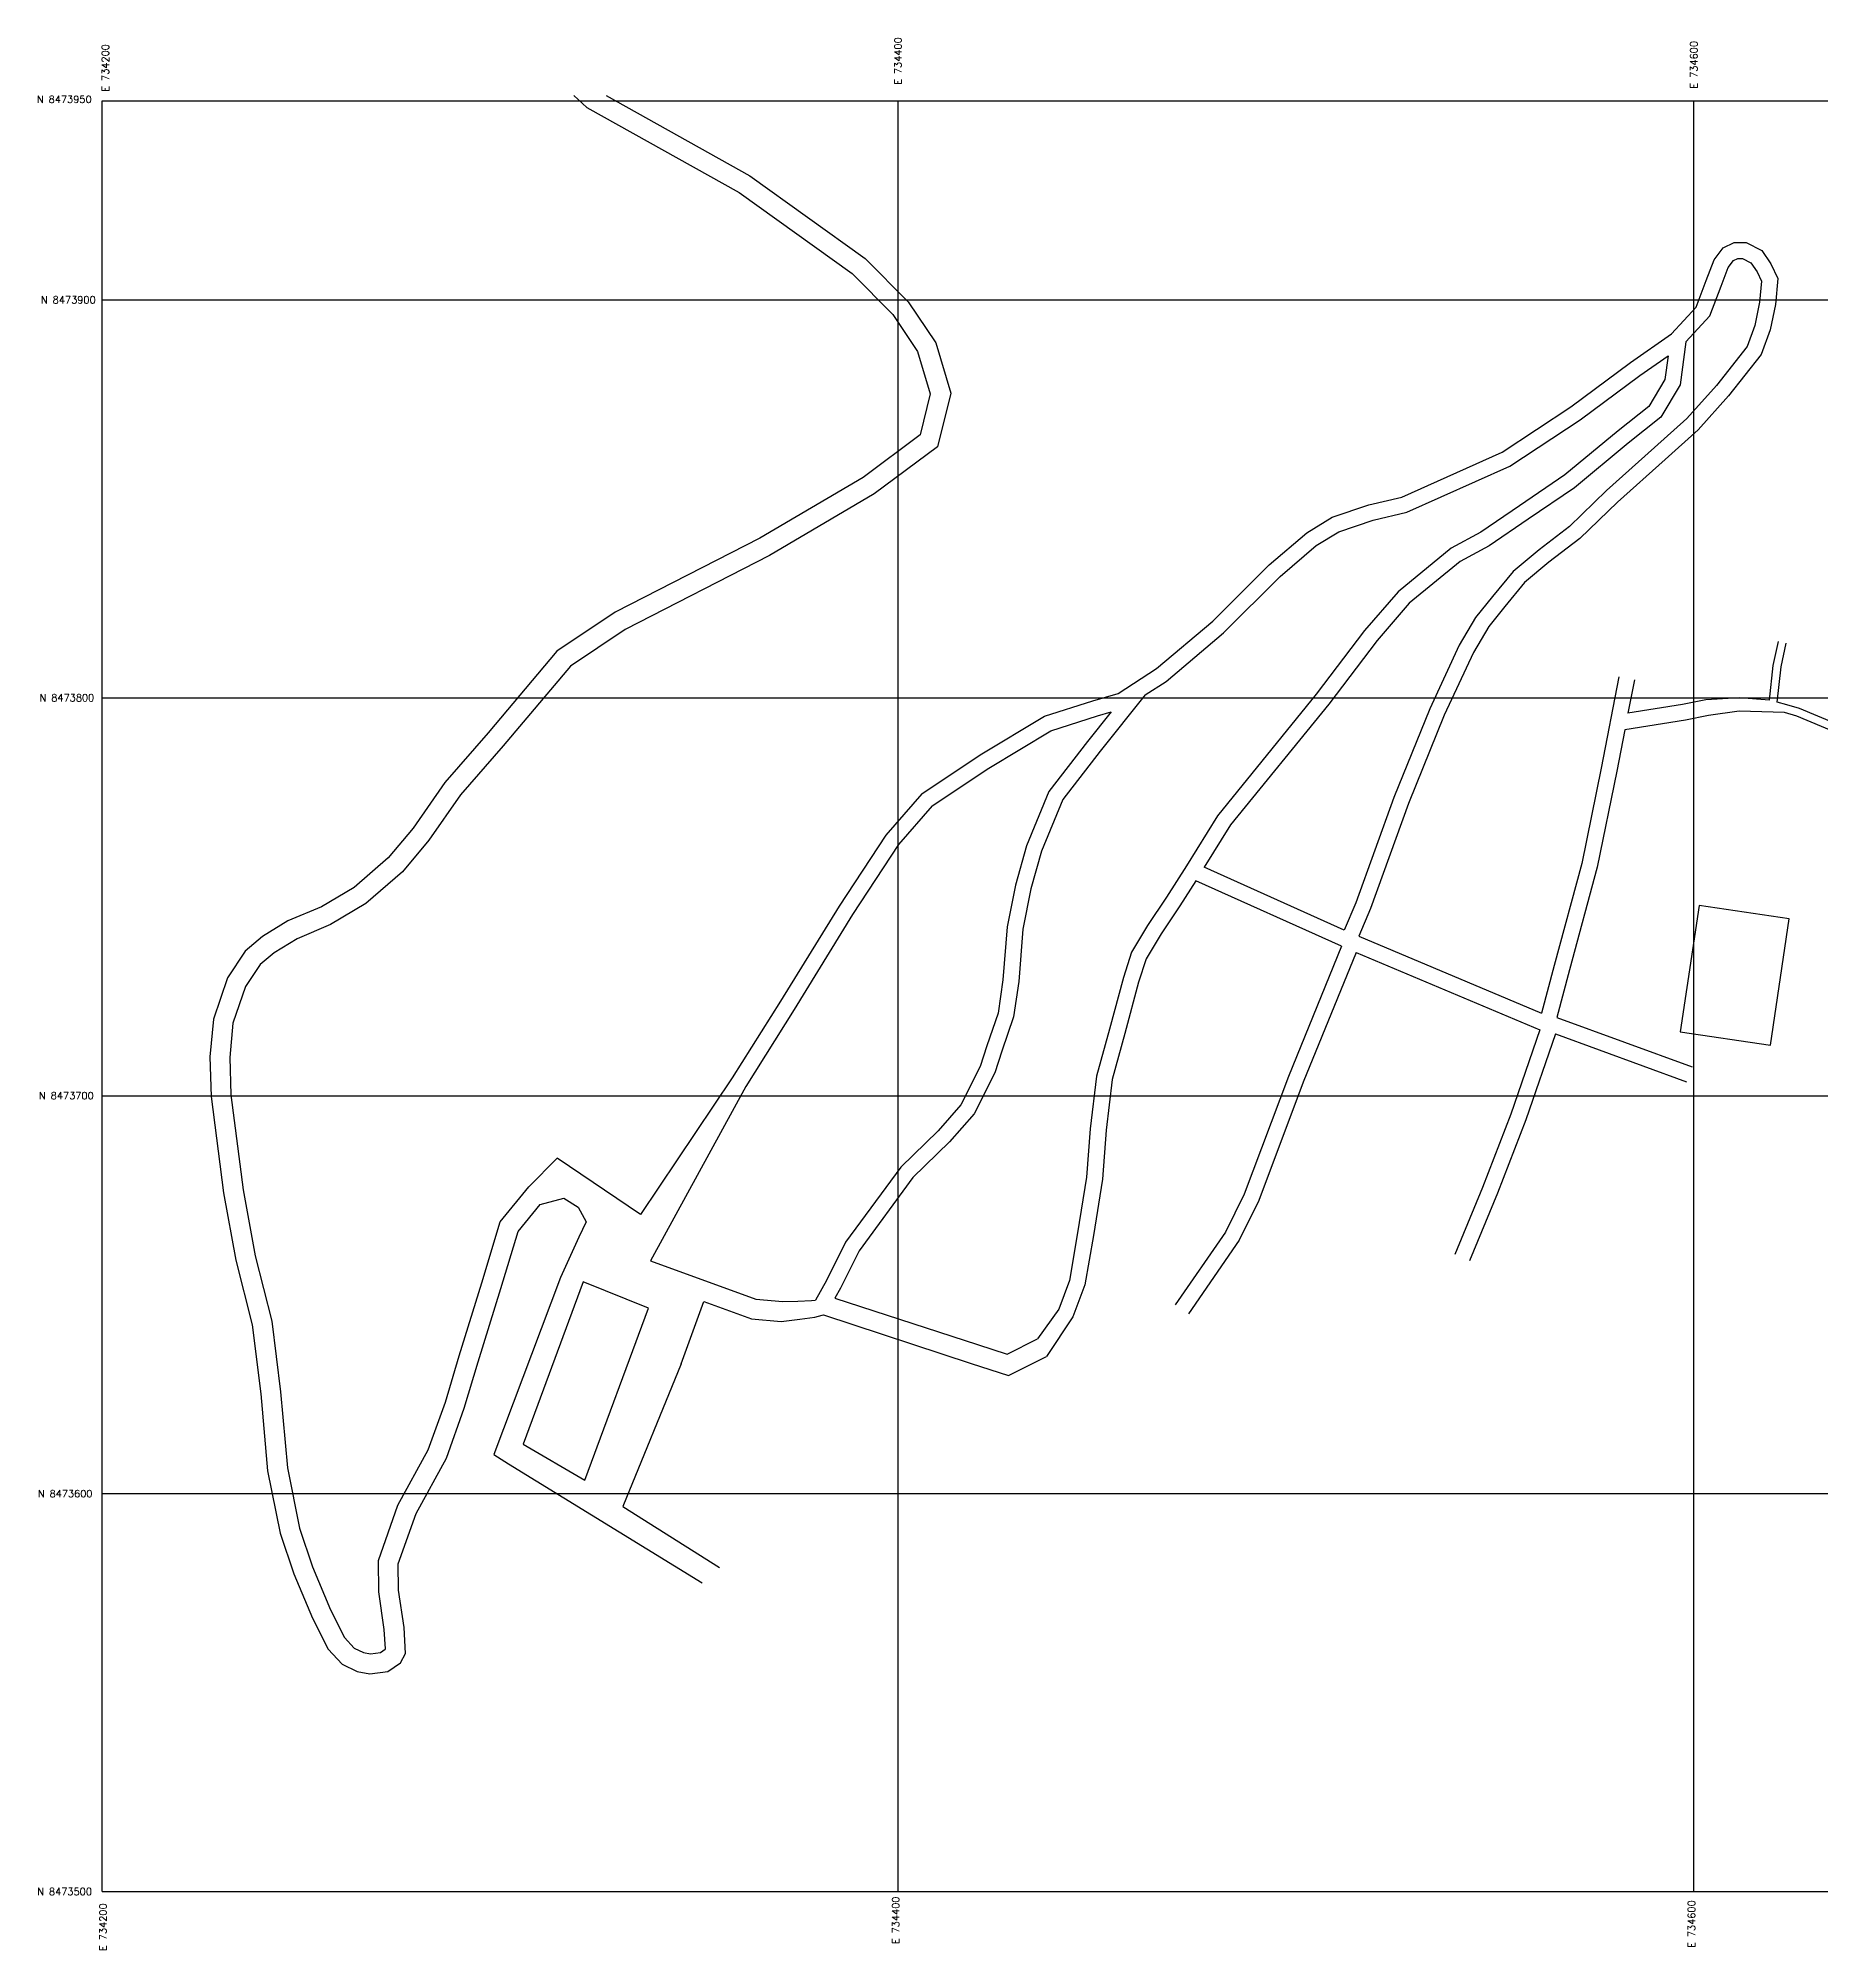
# Model space of a CAD drawing. Header units: metres. Extents: x 734020 to 737013, y 8473485 to 8474480.
# Drawn here: x 734183.9 to 734632.1, y 8473485.4 to 8473965.7 of the extents above; entities that cross this region are included whole.
import ezdxf

# ---------------------------------------------------------------- set-up
doc = ezdxf.new("R2010")
doc.units = ezdxf.units.M
for name, color, linetype in [('C-HYDR-CTCH', 6, 'Continuous'), ('C-HYDR-CTCH-HDPT', 2, 'Continuous'), ('C-PROP-LOTS', 6, 'Continuous'), ('C-ROAD-ASSM-TEXT', 7, 'Continuous')]:
    doc.layers.add(name, color=color, linetype=linetype)
doc.styles.get("Standard").update_dxf_attribs({"font": 'simplex.shx'})

msp = doc.modelspace()

# ---------------------------------------------------------------- linework, layer by layer
at = {"layer": 'C-HYDR-CTCH', "flags": 128}
for points in [[(734318.5, 8473951.33), (734321.8, 8473948.3), (734360.08, 8473926.94), (734388.51, 8473906.58), (734398.69, 8473896.32), (734404.91, 8473887.03), (734408.1, 8473876.41), (734405.53, 8473866.04), (734391.21, 8473855.39), (734365.3, 8473840.13), (734328.92, 8473821.49), (734314.29, 8473811.71), (734296.99, 8473791.2), (734286.09, 8473778.7), (734278.12, 8473767.22), (734271.89, 8473759.74), (734263.3, 8473752.34), (734255.13, 8473747.48), (734246.68, 8473743.92), (734240.26, 8473739.98), (734235.89, 8473736.31), (734231.52, 8473729.66), (734227.95, 8473719.26), (734227.08, 8473709.79), (734227.36, 8473699.81), (734230.45, 8473675.57), (734233.58, 8473658.64), (734237.72, 8473642.41), (734239.83, 8473625.06), (734241.57, 8473605.73), (734244.71, 8473590.03), (734248.14, 8473579.83), (734252.82, 8473568.67), (734256.77, 8473560.93), (734260.3, 8473557.1), (734264.06, 8473555.26), (734267.29, 8473554.67), (734271.82, 8473555.27), (734274.98, 8473557.49), (734276.24, 8473559.83), (734275.88, 8473566.39), (734274.49, 8473575.75), (734274.41, 8473582.33), (734278.9, 8473595.04), (734286.52, 8473608.95), (734291, 8473621.44), (734294.51, 8473633.14), (734300.2, 8473651.55), (734304.52, 8473665.9), (734310.06, 8473672.64), (734316, 8473674.24), (734319.59, 8473671.98), (734321.61, 8473668.32), (734319.79, 8473664.47)], [(734326.63, 8473951.33), (734362.76, 8473931.17), (734391.76, 8473910.4), (734402.58, 8473899.5), (734409.48, 8473889.19), (734413.28, 8473876.54), (734409.95, 8473863.1), (734393.97, 8473851.22), (734367.71, 8473835.75), (734331.46, 8473817.17), (734317.66, 8473807.94), (734300.78, 8473787.94), (734290.04, 8473775.62), (734282.1, 8473764.19), (734275.47, 8473756.22), (734266.24, 8473748.27), (734257.39, 8473743.01), (734248.97, 8473739.46), (734243.19, 8473735.91), (734239.67, 8473732.95), (734236.05, 8473727.44), (734232.87, 8473718.21), (734232.09, 8473709.63), (734232.35, 8473700.19), (734235.39, 8473676.34), (734238.46, 8473659.72), (734242.65, 8473643.34), (734244.8, 8473625.59), (734246.53, 8473606.44), (734249.55, 8473591.32), (734252.82, 8473581.59), (734257.35, 8473570.78), (734260.91, 8473563.81), (734263.34, 8473561.18), (734265.64, 8473560.05), (734267.42, 8473559.73), (734269.95, 8473560.06), (734271.14, 8473560.9), (734271.17, 8473560.96), (734270.9, 8473565.88), (734269.49, 8473575.35), (734269.4, 8473583.16), (734274.32, 8473597.09), (734281.95, 8473611.01), (734286.25, 8473623), (734289.72, 8473634.6), (734295.42, 8473653.01), (734300.02, 8473668.3), (734307.21, 8473677.06), (734314.35, 8473684.29), (734314.35, 8473684.29), (734314.35, 8473684.29), (734314.35, 8473684.29)]]:
    msp.add_lwpolyline(points, dxfattribs=at)
at = {"layer": 'C-HYDR-CTCH-HDPT'}
for p, q in [((734200, 8473500), (734200, 8473950)), ((734200, 8473950), (735000, 8473950)), ((734400, 8473500), (734400, 8473950)), ((734600, 8473500), (734600, 8473950)), ((734200, 8473900), (735000, 8473900)), ((734200, 8473800), (735000, 8473800)), ((734200, 8473700), (735000, 8473700)), ((734200, 8473700), (735000, 8473700)), ((734200, 8473600), (735000, 8473600)), ((734200, 8473500), (735000, 8473500))]:
    msp.add_line(p, q, dxfattribs=at)
at = {"layer": 'C-PROP-LOTS', "flags": 128}
for points in [[(734405.94, 8473775.88), (734420.63, 8473785.69), (734436.78, 8473795.39), (734448.99, 8473799.26), (734455.3, 8473801.1), (734464.99, 8473807.34), (734479.11, 8473819.26), (734493.3, 8473833.41), (734502.75, 8473841.47), (734509.08, 8473845.38), (734518.33, 8473848.45), (734526.58, 8473850.44), (734551.82, 8473861.71), (734569.09, 8473873.15), (734584.11, 8473884.25), (734594.4, 8473891.43), (734600.55, 8473898.14), (734603.1, 8473904.85), (734605.09, 8473910.07), (734607.32, 8473913.08), (734610.13, 8473914.43), (734613.16, 8473914.43), (734617.08, 8473912.38), (734619.37, 8473909.02), (734621.1, 8473905.38), (734620.49, 8473898.83), (734619.14, 8473892.46), (734616.91, 8473886.3), (734608.72, 8473875.91), (734601.1, 8473867.35), (734592.79, 8473859.88), (734580.77, 8473849.17), (734571.38, 8473840.02), (734563.57, 8473834.04), (734557.41, 8473828.94), (734552.5, 8473822.9), (734548.46, 8473817.89), (734544.59, 8473811.34), (734537.28, 8473795.59), (734528.31, 8473773.47), (734518.75, 8473747.02), (734515.82, 8473740.06)], [(734598.01, 8473889.46), (734604.01, 8473896), (734606.83, 8473903.43), (734608.64, 8473908.13), (734609.94, 8473909.9), (734611.04, 8473910.43), (734612.18, 8473910.43), (734614.34, 8473909.3), (734615.89, 8473907.02), (734617.02, 8473904.66), (734616.53, 8473899.43), (734615.28, 8473893.56), (734613.37, 8473888.27), (734605.65, 8473878.48), (734598.26, 8473870.17), (734590.12, 8473862.86), (734578.04, 8473852.1), (734568.76, 8473843.05), (734561.08, 8473837.17), (734554.55, 8473831.76), (734549.39, 8473825.42), (734545.16, 8473820.18), (734541.04, 8473813.21), (734533.61, 8473797.18), (734524.57, 8473774.9), (734515.02, 8473748.47), (734512.13, 8473741.61)], [(734593.53, 8473885.95), (734592.73, 8473880.01), (734588.65, 8473873.2), (734581, 8473867.1), (734567.55, 8473855.99), (734556.14, 8473848.2), (734546.45, 8473841.63), (734539.02, 8473837.62), (734525.67, 8473826.66), (734517.26, 8473816.92), (734505.11, 8473800.88), (734480.25, 8473770.36), (734472.47, 8473757.8), (734467.49, 8473749.87), (734462.71, 8473742.81), (734458.71, 8473736.1), (734456.62, 8473729.67), (734453.15, 8473716.71), (734449.89, 8473704.88), (734448.29, 8473691.69), (734447.38, 8473679.52), (734445.14, 8473665.51), (734443.09, 8473653.56), (734440.37, 8473646.35), (734435.07, 8473638.94)], [(734462.13, 8473800.74), (734467.37, 8473804.12), (734481.81, 8473816.31), (734496.01, 8473830.47), (734505.11, 8473838.23), (734510.78, 8473841.73), (734519.43, 8473844.6), (734527.88, 8473846.64), (734553.76, 8473858.19), (734571.39, 8473869.87), (734586.44, 8473881), (734593.53, 8473885.95)], [(734598.01, 8473889.46), (734596.58, 8473878.66), (734591.71, 8473870.52), (734583.52, 8473863.99), (734569.96, 8473852.79), (734558.39, 8473844.89), (734548.53, 8473838.21), (734541.26, 8473834.28), (734528.48, 8473823.78), (734520.38, 8473814.4), (734508.26, 8473798.41), (734483.52, 8473768.03), (734476.95, 8473757.44)], [(734618.98, 8473799.38), (734619.93, 8473808.11), (734621.26, 8473814.15)], [(734636.8, 8473793.01), (734626.56, 8473797.27), (734623.36, 8473798.2), (734620.94, 8473798.9), (734621.91, 8473807.79), (734623.21, 8473813.73)], [(734581.15, 8473805.3), (734576.7, 8473782.32), (734571.82, 8473758.35), (734564.91, 8473732.7), (734561.69, 8473720.73)], [(734585.08, 8473804.54), (734583.44, 8473796.11)], [(734462.13, 8473800.74), (734450.79, 8473786.54), (734441.42, 8473774.45), (734436.07, 8473761.47), (734433.38, 8473751.97), (734431.38, 8473741.86), (734430.34, 8473728.7), (734429.05, 8473719.83), (734426.11, 8473711.23), (734424.31, 8473705.77), (734419.11, 8473695.44), (734412.97, 8473688.4), (734403.74, 8473679.44), (734390.26, 8473661.05), (734385.53, 8473651.66), (734384.14, 8473649.16)], [(734618.98, 8473799.38), (734611.48, 8473800.01), (734603, 8473799.48), (734597.17, 8473798.3), (734583.44, 8473796.11)], [(734453.56, 8473796.43), (734447.65, 8473789.02), (734437.93, 8473776.47), (734432.28, 8473762.79), (734429.49, 8473752.91), (734427.41, 8473742.4), (734426.36, 8473729.15), (734425.15, 8473720.77), (734422.31, 8473712.5), (734420.61, 8473707.3), (734415.77, 8473697.69), (734410.06, 8473691.16), (734400.71, 8473682.07), (734386.83, 8473663.15), (734381.99, 8473653.53), (734379.26, 8473648.6)], [(734408.6, 8473772.85), (734422.78, 8473782.31), (734438.44, 8473791.72), (734450.15, 8473795.43), (734453.56, 8473796.43)], [(734611.42, 8473796.64), (734611.42, 8473796.64), (734603.68, 8473795.53), (734597.89, 8473794.36), (734582.63, 8473791.93)], [(734635.69, 8473791.31), (734625.9, 8473795.38), (734622.8, 8473796.28), (734611.42, 8473796.64)], [(734582.63, 8473791.93), (734580.62, 8473781.54), (734575.71, 8473757.43), (734568.78, 8473731.66), (734565.55, 8473719.69)], [(734405.94, 8473775.88), (734396.91, 8473765.51), (734385.17, 8473747.67), (734370.5, 8473723.78), (734358.35, 8473704.5), (734335.32, 8473670.11), (734314.35, 8473684.29)], [(734408.6, 8473772.85), (734400.1, 8473763.09), (734388.55, 8473745.53), (734373.9, 8473721.66), (734361.71, 8473702.32), (734337.75, 8473658.47), (734337.75, 8473658.47)], [(734512.13, 8473741.61), (734476.95, 8473757.44)], [(734474.81, 8473754.01), (734470.84, 8473747.69), (734466.09, 8473740.67), (734462.38, 8473734.43), (734460.45, 8473728.53), (734457.01, 8473715.66), (734453.82, 8473704.1), (734452.27, 8473691.3), (734451.36, 8473679.06), (734449.09, 8473664.86), (734446.97, 8473652.5), (734443.93, 8473644.45), (734437.33, 8473634.48)], [(734511.41, 8473737.55), (734474.81, 8473754.01)], [(734601.33, 8473747.8), (734596.58, 8473716.09), (734619.22, 8473712.7), (734623.97, 8473744.41), (734601.33, 8473747.8), (734601.33, 8473747.8)], [(734511.41, 8473737.55), (734498.09, 8473704.86), (734486.96, 8473675.28), (734482.27, 8473665.72), (734469.68, 8473647.48)], [(734515.82, 8473740.06), (734561.69, 8473720.73)], [(734515.11, 8473736.02), (734501.81, 8473703.4), (734490.63, 8473673.69), (734485.73, 8473663.69), (734472.97, 8473645.2)], [(734515.11, 8473736.02), (734561.31, 8473716.55)], [(734565.55, 8473719.69), (734599.55, 8473707.24)], [(734561.31, 8473716.55), (734554.04, 8473695.32), (734546.9, 8473676.96), (734539.95, 8473660.05)], [(734565.2, 8473715.56), (734557.79, 8473693.95), (734550.61, 8473675.47), (734543.65, 8473658.53)], [(734565.2, 8473715.56), (734598.17, 8473703.48)], [(734319.79, 8473664.47), (734315.17, 8473654.28), (734298.44, 8473609.82), (734298.44, 8473609.82), (734302.11, 8473607.48)], [(734337.75, 8473658.47), (734364.26, 8473648.86), (734371.07, 8473648.24)], [(734305.79, 8473612.42), (734321.25, 8473603.38), (734337.32, 8473646.61), (734320.83, 8473653.26), (734305.79, 8473612.42)], [(734345.5, 8473632.6), (734351.18, 8473648.28)], [(734351.18, 8473648.28), (734363.16, 8473643.94), (734370.62, 8473643.26)], [(734371.07, 8473648.24), (734374.79, 8473648.34), (734378.25, 8473648.54), (734379.26, 8473648.6)], [(734384.14, 8473649.16), (734419.96, 8473637.48), (734427.39, 8473635.06), (734435.07, 8473638.94)], [(734370.62, 8473643.26), (734375.3, 8473643.8), (734379.09, 8473644.32), (734380.93, 8473644.86), (734381.3, 8473644.97)], [(734381.3, 8473644.97), (734418.41, 8473632.73), (734427.8, 8473629.66), (734437.33, 8473634.48)], [(734345.5, 8473632.6), (734330.85, 8473596.74), (734330.85, 8473596.74), (734355.09, 8473581.41)], [(734302.11, 8473607.48), (734350.78, 8473577.57)]]:
    msp.add_lwpolyline(points, dxfattribs=at)

# ---------------------------------------------------------------- texts
at = {"layer": 'C-ROAD-ASSM-TEXT', "char_height": 1.8, "attachment_point": 5, "rotation": 90}
for s, insert in [('\\A1;E 734200', (734200.81, 8473958.28)), ('\\A1;E 734400', (734400, 8473960)), ('\\A1;E 734600', (734600, 8473959.06)), ('\\A1;E 734200', (734200.22, 8473491.04)), ('\\A1;E 734400', (734399.41, 8473492.76)), ('\\A1;E 734600', (734599.41, 8473491.82))]:
    msp.add_mtext(s, dxfattribs=dict(at, insert=insert))
at = {"layer": 'C-ROAD-ASSM-TEXT', "char_height": 1.8, "attachment_point": 5}
for s, insert in [('\\A1;N 8473950', (734190.48, 8473950.41)), ('\\A1;N 8473900', (734191.5, 8473900)), ('\\A1;N 8473800', (734191.13, 8473800)), ('\\A1;N 8473700', (734191, 8473700)), ('\\A1;N 8473600', (734190.7, 8473600)), ('\\A1;N 8473500', (734190.55, 8473500))]:
    msp.add_mtext(s, dxfattribs=dict(at, insert=insert))

doc.saveas('drawing.dxf')
